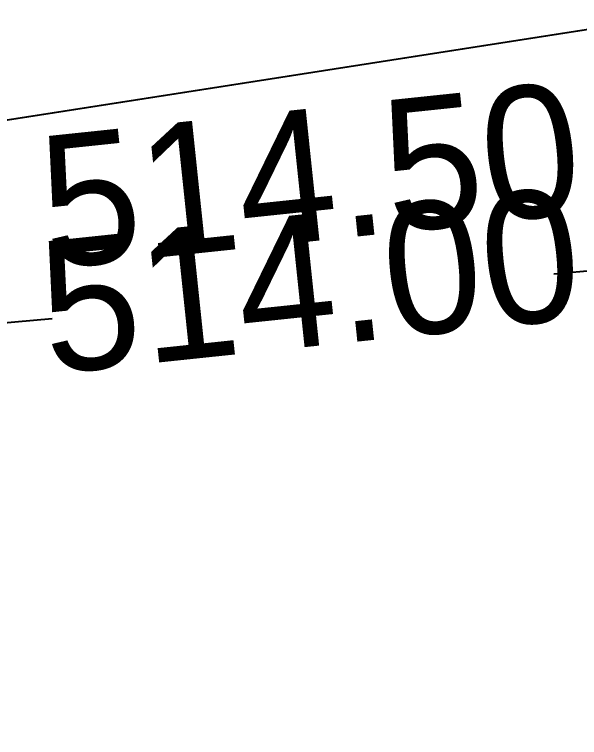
# Model space of a CAD drawing. Header units: metres. Extents: x 222509 to 223547, y 765290 to 766147.
# Drawn here: x 223044.882 to 223047.019, y 765862.044 to 765864.778 of the extents above; entities that cross this region are included whole.
import ezdxf
from ezdxf.enums import TextEntityAlignment as Align

# ---------------------------------------------------------------- set-up
doc = ezdxf.new("R2010")
doc.units = ezdxf.units.M
doc.linetypes.add('DASHED', pattern=[19.05, 12.7, -6.35])
doc.layers.add('C1602_1', color=6, linetype='Continuous', lineweight=13)
for name, color, linetype in [('pcell', 160, 'Continuous'), ('Tcontours1', 250, 'Continuous'), ('Tcontours2', 250, 'DASHED'), ('TM', 8, 'DASHED')]:
    doc.layers.add(name, color=color, linetype=linetype)
doc.styles.add('CIVILCADMAIN', font='d2w.shx')

# ---------------------------------------------------------------- blocks, each defined once
blk = doc.blocks.new('G$CAC2BD834')
at = {"layer": 'C1602_1'}
blk.add_lwpolyline([(223060.403, 765866.8053), (223043.9973, 765864.2461), (223041.1486, 765880.1287), (223057.9347, 765880.5682)], close=True, dxfattribs=at)
blk.add_lwpolyline([(223046.8521, 765848.2985), (223043.9973, 765864.2461), (223060.403, 765866.8053), (223063.2757, 765850.7581)], dxfattribs=at)
at = {"layer": 'TM', "ltscale": 0.3}
blk.add_lwpolyline([(223041.23, 765863.29), (223052.79, 765864.32), (223064.3142, 765864.73)], dxfattribs=at)
at = {"layer": 'Tcontours1', "style": 'CIVILCADMAIN'}
blk.add_text('514.00', height=0.5, rotation=5.9968, dxfattribs=at).set_placement((223045.9995, 765863.7736, 514), align=Align.MIDDLE_CENTER)
at = {"layer": 'Tcontours2', "style": 'CIVILCADMAIN'}
blk.add_text('514.50', height=0.5, rotation=5.9968, dxfattribs=at).set_placement((223046.0007, 765864.171, 514.5), align=Align.MIDDLE_CENTER)
blk = doc.blocks.new('G$C915B2375')
at = {"layer": 'pcell'}
for points in [[(223057.9347, 765880.5682), (223060.403, 765866.8053), (223043.9976, 765864.2445), (223041.3868, 765878.8376), (223041.1486, 765880.1287)], [(223060.403, 765866.8053), (223063.8978, 765847.2826), (223065.8105, 765836.5982), (223055.4953, 765830.132), (223053.1717, 765833.3614), (223051.8024, 765835.4524), (223050.5006, 765837.5861), (223049.2679, 765839.7604), (223048.1053, 765841.9731), (223047.9138, 765842.3679), (223045.1642, 765857.7273), (223043.9973, 765864.2461)]]:
    blk.add_lwpolyline(points, close=True, dxfattribs=at)

msp = doc.modelspace()

# ---------------------------------------------------------------- block references
for name in ['G$CAC2BD834', 'G$C915B2375']:
    msp.add_blockref(name, (0, 0))

doc.saveas('drawing.dxf')
